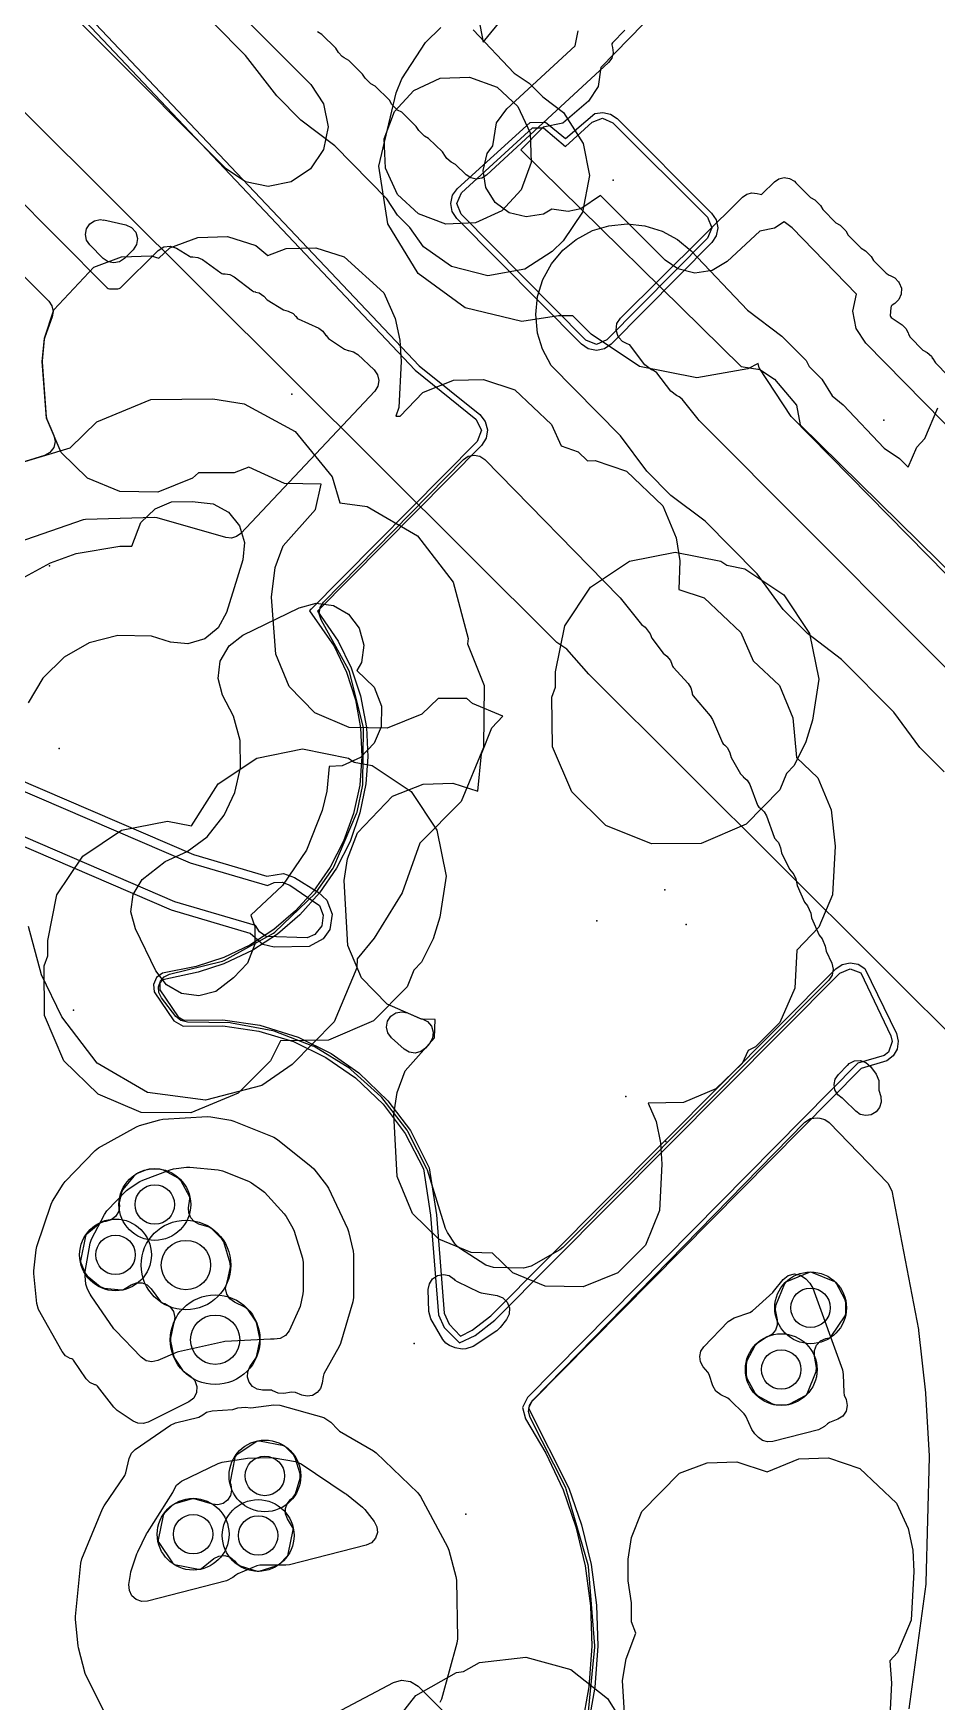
# Model space of a CAD drawing. Header units: metres. Extents: x -2677 to -840, y 169 to 1487.
# Drawn here: x -2168.2 to -2138, y 662.1 to 718 of the extents above; entities that cross this region are included whole.
import ezdxf

# ---------------------------------------------------------------- set-up
doc = ezdxf.new("R2010")
doc.units = ezdxf.units.M
for name, color, linetype in [('AI_GREENING_ALLOWED_ZONE', 4, 'Continuous'), ('AI_GREENING_EXCLUSIONS', 1, 'Continuous'), ('AI_GREENING_LAWN', 82, 'Continuous'), ('AI_GREENING_REJECTED', 6, 'Continuous'), ('AI_GREENING_SHRUBS', 92, 'Continuous')]:
    doc.layers.add(name, color=color, linetype=linetype)

# ---------------------------------------------------------------- blocks, each defined once
blk = doc.blocks.new('AI_SHRUB')
for radius in [1, 0.55]:
    blk.add_circle((0, 0), radius)

msp = doc.modelspace()

# ---------------------------------------------------------------- linework, layer by layer
at = {"layer": 'AI_GREENING_ALLOWED_ZONE'}
msp.add_lwpolyline([(-2168.609, 709.94), (-2167.673, 708.997), (-2167.568, 708.841), (-2167.528, 708.658), (-2167.558, 708.473), (-2167.809, 707.789), (-2167.823, 707.729), (-2167.898, 707.007), (-2167.898, 706.962), (-2167.758, 705.126), (-2167.739, 705.046), (-2167.505, 704.508), (-2167.464, 704.303), (-2167.51, 704.099), (-2167.636, 703.932), (-2167.819, 703.831), (-2168.787, 703.537)], dxfattribs=at)
for points in [[(-2156.206, 684.351), (-2156.325, 684.512), (-2156.37, 684.707), (-2156.337, 684.904), (-2156.228, 685.071), (-2156.063, 685.183), (-2155.867, 685.222), (-2155.672, 685.181), (-2155.243, 684.995), (-2155.186, 684.981), (-2155.002, 684.893), (-2154.868, 684.738), (-2154.808, 684.543), (-2154.83, 684.34), (-2154.932, 684.163), (-2155.073, 684.005), (-2155.229, 683.887), (-2155.419, 683.838), (-2155.613, 683.866), (-2155.782, 683.967), (-2156.206, 684.351)], [(-2166.462, 676.384), (-2166.458, 676.532), (-2166.288, 677.474), (-2166.24, 677.615), (-2165.813, 678.441), (-2165.728, 678.56), (-2165.072, 679.235), (-2164.988, 679.305), (-2164.631, 679.539), (-2164.531, 679.589), (-2163.61, 679.933), (-2163.502, 679.96), (-2163.063, 680.019), (-2162.951, 680.021), (-2162.006, 679.935), (-2161.864, 679.901), (-2160.991, 679.548), (-2160.895, 679.496), (-2160.543, 679.254), (-2160.459, 679.181), (-2159.794, 678.457), (-2159.727, 678.366), (-2159.508, 677.982), (-2159.464, 677.88), (-2159.187, 676.972), (-2159.165, 676.827), (-2159.163, 675.886), (-2159.175, 675.777), (-2159.267, 675.36), (-2159.303, 675.255), (-2159.636, 674.547), (-2159.758, 674.384), (-2159.935, 674.284), (-2160.137, 674.262), (-2160.214, 674.269), (-2160.251, 674.27), (-2161.784, 674.185), (-2161.824, 674.179), (-2163.333, 673.846), (-2163.379, 673.831), (-2164.025, 673.547), (-2164.222, 673.505), (-2164.42, 673.544), (-2164.587, 673.658), (-2165.446, 674.553), (-2165.496, 674.615), (-2166.26, 675.717), (-2166.293, 675.773), (-2166.377, 675.935), (-2166.429, 676.104), (-2166.462, 676.384)], [(-2143.101, 676.261), (-2142.936, 676.394), (-2142.729, 676.447), (-2142.52, 676.409), (-2142.345, 676.287), (-2142.212, 676.143), (-2142.108, 675.973), (-2141.122, 673.235), (-2141.093, 673.079), (-2141.076, 672.478), (-2141.057, 672.389), (-2140.995, 672.241), (-2140.957, 672.048), (-2140.996, 671.854), (-2141.106, 671.691), (-2141.271, 671.583), (-2141.553, 671.471), (-2141.625, 671.427), (-2141.719, 671.344), (-2141.926, 671.235), (-2143.454, 670.845), (-2143.626, 670.831), (-2143.793, 670.878), (-2143.933, 670.978), (-2144.055, 671.101), (-2144.155, 671.246), (-2144.357, 671.69), (-2144.407, 671.763), (-2144.884, 672.24), (-2144.956, 672.29), (-2145.193, 672.399), (-2145.359, 672.522), (-2145.46, 672.703), (-2145.579, 673.079), (-2145.625, 673.164), (-2145.777, 673.344), (-2145.866, 673.503), (-2145.893, 673.683), (-2145.853, 673.861), (-2145.753, 674.013), (-2144.938, 674.856), (-2144.739, 674.982), (-2144.22, 675.159), (-2144.133, 675.21), (-2143.454, 675.828), (-2143.428, 675.856), (-2143.101, 676.261)], [(-2164.371, 665.499), (-2164.565, 665.488), (-2164.748, 665.552), (-2164.893, 665.681), (-2164.978, 665.856), (-2164.99, 666.05), (-2164.945, 666.386), (-2164.925, 666.475), (-2164.725, 667.085), (-2164.697, 667.152), (-2164.4, 667.75), (-2164.374, 667.796), (-2163.525, 669.134), (-2163.479, 669.239), (-2163.474, 669.237), (-2163.401, 669.379), (-2163.232, 669.511), (-2162.003, 670.102), (-2161.868, 670.144), (-2161.094, 670.273), (-2161.027, 670.279), (-2160.237, 670.302), (-2160.138, 670.295), (-2159.424, 670.173), (-2159.231, 670.095), (-2157.753, 669.105), (-2157.715, 669.077), (-2157.177, 668.638), (-2157.102, 668.562), (-2156.786, 668.165), (-2156.696, 667.989), (-2156.681, 667.791), (-2156.744, 667.604), (-2156.875, 667.455), (-2157.053, 667.369), (-2159.62, 666.713), (-2159.744, 666.697), (-2160.618, 666.698), (-2160.714, 666.679), (-2161.353, 666.411), (-2161.421, 666.369), (-2161.516, 666.285), (-2161.723, 666.176), (-2164.371, 665.499)]]:
    msp.add_lwpolyline(points, close=True, dxfattribs=at)
at = {"layer": 'AI_GREENING_EXCLUSIONS'}
for points in [[(-2166.778, 724.139), (-2158.911, 716.251), (-2158.479, 715.601), (-2158.327, 714.836), (-2158.481, 714.07), (-2158.915, 713.422), (-2159.565, 712.989), (-2160.33, 712.838), (-2161.095, 712.991), (-2161.744, 713.426), (-2170.207, 721.911)], [(-2169.749, 721.848), (-2155.416, 706.687), (-2153.382, 705.047), (-2153.198, 704.686), (-2153.342, 704.307), (-2158.955, 698.634), (-2158.123, 697.455), (-2157.709, 696.579), (-2157.415, 695.662), (-2157.243, 694.719), (-2157.195, 693.762), (-2157.272, 692.803), (-2157.477, 691.854), (-2157.809, 690.929), (-2158.261, 690.056), (-2158.817, 689.261), (-2159.42, 688.598), (-2160.149, 687.975), (-2160.952, 687.452), (-2161.819, 687.036), (-2162.741, 686.735), (-2163.866, 686.516), (-2164.069, 686.369), (-2164.174, 686.135), (-2164.151, 685.886), (-2163.493, 684.916), (-2163.182, 684.744), (-2161.851, 684.75), (-2160.641, 684.576), (-2159.486, 684.22), (-2158.405, 683.695), (-2157.416, 683.012), (-2156.488, 682.124), (-2155.751, 681.149), (-2155.142, 679.963), (-2154.903, 678.41), (-2154.637, 675.082), (-2154.449, 674.658), (-2153.932, 674.139), (-2153.405, 674.391), (-2152.749, 674.905), (-2141.204, 686.513), (-2140.858, 686.66), (-2140.507, 686.525), (-2139.496, 684.411), (-2139.451, 684.226), (-2139.574, 683.873), (-2139.725, 683.756), (-2140.602, 683.498), (-2151.662, 672.31), (-2151.828, 671.974), (-2151.723, 671.601), (-2151.038, 670.45), (-2150.466, 669.218), (-2150.04, 667.988), (-2149.727, 666.676), (-2149.549, 665.34), (-2149.507, 663.988), (-2149.605, 662.633), (-2149.836, 661.318)], [(-2169.66, 722.027), (-2155.285, 706.839), (-2153.256, 705.202), (-2153.073, 704.977), (-2152.998, 704.697), (-2153.043, 704.41), (-2153.2, 704.167), (-2158.683, 698.624), (-2157.988, 697.623), (-2157.552, 696.726), (-2157.241, 695.788), (-2157.043, 694.73), (-2156.996, 693.747), (-2157.064, 692.852), (-2157.263, 691.876), (-2157.594, 690.923), (-2158.048, 690.022), (-2158.611, 689.199), (-2159.272, 688.463), (-2160.019, 687.822), (-2160.843, 687.284), (-2161.819, 686.821), (-2162.68, 686.545), (-2163.858, 686.293), (-2163.953, 686.176), (-2163.962, 685.955), (-2163.342, 685.049), (-2163.154, 684.943), (-2161.853, 684.95), (-2160.612, 684.774), (-2159.327, 684.371), (-2158.225, 683.821), (-2157.302, 683.176), (-2156.329, 682.245), (-2155.575, 681.244), (-2154.945, 679.993), (-2154.704, 678.429), (-2154.443, 675.138), (-2154.277, 674.764), (-2153.903, 674.364), (-2153.509, 674.563), (-2152.886, 675.05), (-2141.346, 686.654), (-2141.124, 686.804), (-2140.861, 686.86), (-2140.597, 686.813), (-2140.37, 686.67), (-2139.314, 684.495), (-2139.251, 684.235), (-2139.289, 683.971), (-2139.424, 683.741), (-2139.635, 683.577), (-2140.491, 683.326), (-2151.508, 672.181), (-2151.626, 671.955), (-2150.277, 669.283), (-2149.851, 668.054), (-2149.532, 666.723), (-2149.35, 665.366), (-2149.307, 663.994), (-2149.405, 662.618), (-2149.637, 661.296)], [(-2136.63, 661.832), (-2127.304, 672.981), (-2127.269, 673.579), (-2127.042, 674.034), (-2149.609, 696.518), (-2150.336, 697.354), (-2150.671, 697.577), (-2174.427, 721.246)], [(-2153.57, 719.94), (-2153.143, 717.662), (-2152.473, 718.476)], [(-2153.472, 718.079), (-2152.108, 716.623), (-2151.598, 716.289), (-2151.148, 715.839), (-2150.449, 715.309), (-2149.797, 714.278), (-2149.577, 713.207), (-2149.812, 711.982), (-2150.469, 711.013), (-2150.831, 710.658), (-2151.751, 710.069), (-2152.98, 709.85), (-2154.201, 710.153), (-2155.131, 710.811), (-2155.592, 711.459), (-2156.01, 711.877), (-2156.36, 712.426), (-2158.103, 714.191), (-2159.238, 715.053), (-2160.049, 715.864), (-2161.088, 717.217), (-2163.236, 719.393)], [(-2147.311, 718.755), (-2149.198, 716.814), (-2149.293, 716.186), (-2149.611, 715.694), (-2150.471, 714.95), (-2151.132, 714.825), (-2151.875, 714.06), (-2144.507, 706.807), (-2143.88, 706.709), (-2143.391, 706.387), (-2142.652, 705.523), (-2142.531, 704.862), (-2135.245, 697.69)], [(-2137.638, 699.849), (-2142.839, 705.141), (-2143.908, 706.772), (-2143.934, 706.91), (-2144.288, 706.733), (-2145.992, 706.433), (-2147.906, 706.814), (-2149.527, 707.898), (-2150.141, 708.512), (-2150.624, 708.509), (-2151.844, 708.318), (-2153.74, 708.777), (-2155.317, 709.926), (-2156.333, 711.591), (-2156.635, 713.518), (-2156.053, 715.974), (-2155.866, 716.437), (-2155.067, 717.657), (-2154.556, 718.161)], [(-2135.165, 702.327), (-2140.342, 707.594), (-2140.663, 708.084), (-2140.772, 708.659), (-2140.653, 709.231), (-2142.8, 711.453), (-2143.074, 711.658), (-2143.397, 711.442), (-2143.878, 711.346), (-2144.979, 710.326), (-2145.48, 710.023), (-2146.059, 709.935), (-2146.627, 710.075), (-2147.052, 710.373), (-2149.214, 712.535), (-2149.867, 712.088), (-2150.296, 711.999), (-2150.845, 712.075), (-2151.123, 711.906), (-2151.701, 711.815), (-2152.27, 711.953), (-2152.743, 712.297), (-2153.048, 712.797), (-2153.138, 713.375), (-2153.001, 713.944), (-2152.814, 714.2), (-2152.69, 714.966), (-2152.345, 715.439), (-2150.065, 717.545), (-2149.967, 718.044)], [(-2137.719, 693.252), (-2138.529, 694.062), (-2139.405, 695.25), (-2141.148, 697.012), (-2142.288, 697.876), (-2143.098, 698.686), (-2143.974, 699.874), (-2145.717, 701.635), (-2146.856, 702.499), (-2147.667, 703.309), (-2148.543, 704.497), (-2150.865, 706.849), (-2151.156, 707.396), (-2151.319, 707.933), (-2151.381, 708.556), (-2151.319, 709.151), (-2151.143, 709.721), (-2150.857, 710.248), (-2150.479, 710.704), (-2150.034, 711.066), (-2150.034, 711.066), (-2149.484, 711.359), (-2148.935, 711.523), (-2148.322, 711.582), (-2147.732, 711.52), (-2147.155, 711.341), (-2146.636, 711.058), (-2146.186, 710.685), (-2144.295, 708.698), (-2143.149, 707.828), (-2142.338, 707.017), (-2142.231, 706.81), (-2141.805, 706.384), (-2141.462, 705.829), (-2141.09, 705.527), (-2139.726, 704.074), (-2139.213, 703.738), (-2138.916, 703.441), (-2138.634, 704.115), (-2138.362, 704.406), (-2137.933, 705.431)], [(-2168.809, 703.53), (-2166.954, 704.093), (-2166.066, 704.956), (-2164.26, 705.711), (-2162.184, 705.731), (-2161.141, 705.561), (-2159.425, 704.633), (-2158.194, 703.119), (-2157.935, 702.25), (-2157.021, 702.128), (-2155.333, 701.151), (-2154.147, 699.601), (-2153.645, 697.716), (-2153.669, 697.535), (-2153.106, 696.138), (-2153.126, 694.062), (-2153.881, 692.256), (-2155.254, 690.857), (-2155.853, 689.204), (-2156.789, 687.684), (-2157.352, 686.993), (-2157.372, 686.694), (-2158.127, 684.888), (-2159.531, 683.458), (-2160.547, 682.758), (-2162.433, 682.26), (-2164.367, 682.522), (-2166.053, 683.504), (-2167.235, 685.056), (-2167.921, 686.461), (-2168.348, 688.079)], [(-2168.593, 699.704), (-2167.617, 700.24), (-2166.755, 700.552), (-2166.755, 700.552), (-2165.297, 700.799), (-2164.893, 700.799), (-2164.594, 701.595), (-2164.109, 702.054), (-2163.567, 702.281), (-2162.876, 702.3), (-2162.173, 702.216), (-2161.658, 701.938), (-2161.289, 701.484), (-2161.122, 700.923), (-2161.182, 700.341), (-2161.372, 699.724), (-2161.724, 698.583), (-2162.003, 698.068), (-2162.457, 697.699), (-2163.018, 697.532), (-2163.6, 697.592), (-2164.233, 697.791), (-2165.359, 697.811), (-2166.321, 697.562), (-2167.159, 697.083), (-2167.877, 696.385), (-2168.36, 695.558)], [(-2148.344, 660.668), (-2148.476, 662.839), (-2148.36, 663.566), (-2148.029, 664.424), (-2148.173, 664.809), (-2148.173, 664.809), (-2148.173, 665.437), (-2148.289, 666.181), (-2148.288, 666.899), (-2148.172, 667.625), (-2147.832, 668.501), (-2146.573, 669.78), (-2145.642, 670.13), (-2144.648, 670.156), (-2143.638, 669.825), (-2142.579, 670.264), (-2141.584, 670.291), (-2140.534, 669.939), (-2139.31, 668.78), (-2138.925, 667.924), (-2138.77, 667.205), (-2138.731, 666.488), (-2138.825, 664.862), (-2139.278, 663.778), (-2139.529, 663.505), (-2139.483, 662.751), (-2139.56, 661.206)], [(-2156.355, 661.117), (-2155.392, 662.344), (-2154.032, 663.11), (-2154.032, 663.11), (-2153.794, 663.139), (-2153.258, 663.44), (-2151.709, 663.627), (-2150.206, 663.206), (-2148.978, 662.243), (-2148.243, 661.067)], [(-2161.891, 659.727), (-2156.137, 662.776), (-2155.875, 662.855), (-2155.573, 662.811), (-2155.313, 662.652), (-2152.236, 659.567)]]:
    msp.add_lwpolyline(points, dxfattribs=at)
for points in [[(-2151.53, 713.641), (-2151.871, 712.724), (-2152.518, 712.025), (-2153.4, 711.616), (-2154.386, 711.577), (-2155.303, 711.918), (-2156.002, 712.565), (-2156.411, 713.447), (-2156.45, 714.433), (-2156.109, 715.35), (-2155.462, 716.049), (-2154.58, 716.458), (-2153.594, 716.497), (-2152.677, 716.156), (-2151.978, 715.509), (-2151.569, 714.627), (-2151.53, 713.641)], [(-2145.345, 711.188), (-2145.495, 710.961), (-2148.855, 707.558), (-2149.083, 707.405), (-2149.353, 707.35), (-2149.622, 707.404), (-2149.851, 707.557), (-2154.023, 711.764), (-2154.175, 711.996), (-2154.226, 712.27), (-2154.165, 712.541), (-2154.003, 712.768), (-2151.563, 714.982), (-2151.054, 714.985), (-2150.386, 714.443), (-2149.403, 715.273), (-2149.141, 715.317), (-2148.882, 715.261), (-2148.662, 715.112), (-2145.498, 711.948), (-2145.347, 711.722), (-2145.293, 711.455), (-2145.345, 711.188)], [(-2153.881, 711.904), (-2154.026, 712.266), (-2153.867, 712.622), (-2151.489, 714.796), (-2151.125, 714.798), (-2150.386, 714.172), (-2149.494, 714.986), (-2149.146, 715.117), (-2148.804, 714.971), (-2145.639, 711.807), (-2145.493, 711.455), (-2145.637, 711.102), (-2148.998, 707.699), (-2149.353, 707.55), (-2149.709, 707.698), (-2153.881, 711.904)], [(-2162.688, 711.132), (-2161.694, 711.159), (-2160.745, 710.859), (-2160.347, 710.525), (-2159.733, 710.756), (-2158.739, 710.783), (-2157.79, 710.483), (-2156.465, 709.272), (-2156.079, 708.416), (-2155.924, 707.697), (-2155.885, 706.98), (-2155.962, 705.435), (-2156.066, 705.146), (-2155.914, 705.15), (-2155.157, 705.947), (-2154.128, 706.355), (-2153.133, 706.381), (-2152.083, 706.029), (-2150.859, 704.871), (-2150.536, 704.161), (-2149.96, 703.959), (-2149.644, 703.659), (-2149.398, 703.666), (-2148.348, 703.314), (-2147.124, 702.155), (-2146.678, 701.08), (-2146.556, 700.31), (-2146.589, 699.354), (-2145.741, 699.066), (-2144.517, 697.908), (-2144.109, 696.967), (-2143.227, 696.133), (-2142.781, 695.058), (-2142.653, 693.727), (-2141.938, 693.05), (-2141.492, 691.974), (-2141.358, 690.757), (-2141.452, 689.131), (-2141.905, 688.048), (-2142.645, 687.286), (-2142.715, 686.012), (-2143.214, 684.862), (-2144.024, 684.052), (-2144.276, 683.929), (-2144.477, 683.491), (-2145.354, 682.636), (-2146.437, 682.183), (-2147.616, 682.166), (-2147.357, 681.554), (-2147.202, 680.835), (-2147.163, 680.118), (-2147.24, 678.573), (-2147.71, 677.408), (-2148.632, 676.486), (-2149.797, 676.016), (-2151.066, 676.033), (-2152.15, 676.486), (-2152.831, 677.146), (-2153.539, 677.162), (-2154.622, 677.615), (-2155.499, 678.471), (-2156.014, 679.703), (-2156.129, 681.792), (-2156.013, 682.519), (-2155.751, 683.243), (-2154.766, 684.35), (-2154.745, 684.962), (-2155.205, 684.978), (-2156.355, 685.477), (-2157.21, 686.354), (-2157.663, 687.437), (-2157.795, 689.609), (-2157.679, 690.335), (-2157.34, 691.211), (-2156.179, 692.432), (-2155.149, 692.84), (-2154.155, 692.866), (-2153.314, 692.6), (-2153.191, 693.849), (-2152.851, 694.725), (-2152.485, 695.11), (-2153.493, 695.532), (-2153.69, 695.708), (-2154.642, 695.708), (-2155.189, 695.183), (-2156.354, 694.713), (-2157.623, 694.73), (-2158.773, 695.228), (-2159.628, 696.105), (-2160.082, 697.188), (-2160.226, 699.089), (-2160.097, 700.086), (-2159.835, 700.811), (-2158.747, 702.025), (-2158.56, 702.878), (-2159.788, 702.895), (-2160.986, 703.441), (-2161.474, 703.254), (-2162.665, 703.255), (-2162.862, 703.079), (-2164.027, 702.609), (-2165.296, 702.626), (-2166.38, 703.079), (-2167.257, 703.934), (-2167.755, 705.085), (-2167.9, 706.985), (-2167.82, 707.76), (-2167.509, 708.707), (-2166.172, 710.137), (-2165.241, 710.487), (-2164.247, 710.514), (-2163.994, 710.434), (-2163.619, 710.782), (-2162.688, 711.132)], [(-2145.185, 700.294), (-2144.986, 700.161), (-2144.383, 700.041), (-2143.085, 699.174), (-2142.218, 697.876), (-2141.913, 696.345), (-2142.121, 694.975), (-2142.347, 694.25), (-2142.739, 693.46), (-2142.988, 693.192), (-2143.218, 692.643), (-2144.341, 691.499), (-2145.849, 690.852), (-2147.51, 690.837), (-2149.032, 691.457), (-2150.176, 692.58), (-2150.824, 694.088), (-2150.839, 695.749), (-2150.715, 696.085), (-2150.715, 696.598), (-2150.411, 698.129), (-2149.544, 699.427), (-2148.246, 700.294), (-2146.715, 700.598), (-2145.185, 700.294)], [(-2161.862, 695.81), (-2162.012, 696.376), (-2161.935, 696.956), (-2161.642, 697.463), (-2161.177, 697.818), (-2159.296, 698.742), (-2158.731, 698.893), (-2158.151, 698.816), (-2157.644, 698.522), (-2157.289, 698.058), (-2157.138, 697.492), (-2157.215, 696.912), (-2157.371, 696.643), (-2156.783, 696.085), (-2156.537, 695.446), (-2156.556, 694.755), (-2156.783, 694.213), (-2157.242, 693.728), (-2157.863, 693.448), (-2158.29, 693.428), (-2158.371, 692.597), (-2158.529, 691.96), (-2159.049, 690.63), (-2159.853, 689.442), (-2160.917, 688.449), (-2160.783, 688.077), (-2160.783, 687.484), (-2161.029, 686.845), (-2161.488, 686.36), (-2162.084, 685.903), (-2162.649, 685.753), (-2163.229, 685.832), (-2163.735, 686.126), (-2164.09, 686.592), (-2164.776, 687.997), (-2164.926, 688.563), (-2164.847, 689.143), (-2164.553, 689.649), (-2163.779, 690.251), (-2163.047, 690.58), (-2162.378, 691.077), (-2161.802, 691.795), (-2161.446, 692.562), (-2161.254, 693.38), (-2161.27, 694.301), (-2161.491, 695.109), (-2161.862, 695.81)], [(-2162.011, 692.842), (-2160.713, 693.709), (-2159.182, 694.014), (-2157.651, 693.709), (-2157.452, 693.576), (-2156.849, 693.456), (-2155.552, 692.589), (-2154.685, 691.292), (-2154.38, 689.761), (-2154.587, 688.39), (-2154.814, 687.665), (-2155.206, 686.875), (-2155.455, 686.608), (-2155.684, 686.059), (-2156.808, 684.915), (-2158.316, 684.268), (-2159.921, 684.252), (-2160.251, 683.583), (-2161.332, 682.502), (-2162.917, 681.839), (-2164.578, 681.855), (-2166.023, 682.459), (-2167.167, 683.583), (-2167.814, 685.091), (-2167.83, 686.752), (-2167.706, 687.088), (-2167.706, 687.601), (-2167.402, 689.132), (-2166.534, 690.429), (-2165.237, 691.297), (-2163.706, 691.601), (-2162.898, 691.44), (-2162.011, 692.842)], [(-2158.373, 688.956), (-2158.191, 688.481), (-2158.267, 687.977), (-2158.488, 687.656), (-2158.958, 687.399), (-2160.133, 687.386), (-2160.515, 687.467), (-2160.937, 687.844), (-2163.571, 688.623), (-2169.553, 691.196), (-2169.875, 691.417), (-2170.087, 691.745), (-2170.158, 692.128), (-2170.077, 692.51), (-2169.855, 692.832), (-2169.528, 693.044), (-2169.144, 693.115), (-2168.763, 693.034), (-2162.837, 690.484), (-2160.374, 689.763), (-2159.816, 689.852), (-2159.451, 689.715), (-2158.657, 689.222), (-2158.373, 688.956)], [(-2158.489, 688.448), (-2158.542, 688.096), (-2158.777, 687.804), (-2159.026, 687.691), (-2160.396, 687.743), (-2160.621, 687.898), (-2160.754, 688.103), (-2163.453, 688.899), (-2169.435, 691.472), (-2169.66, 691.627), (-2169.808, 691.856), (-2169.858, 692.124), (-2169.801, 692.392), (-2169.646, 692.617), (-2169.417, 692.765), (-2169.148, 692.815), (-2168.881, 692.758), (-2162.939, 690.202), (-2160.36, 689.446), (-2160.138, 689.547), (-2159.865, 689.556), (-2159.609, 689.46), (-2158.616, 688.781), (-2158.489, 688.448)]]:
    msp.add_lwpolyline(points, close=True, dxfattribs=at)
at = {"layer": 'AI_GREENING_LAWN'}
for points in [[(-2148.405, 718.065), (-2148.814, 717.644), (-2148.837, 717.611), (-2148.833, 717.571), (-2148.808, 717.486), (-2148.79, 717.304), (-2148.84, 717.127), (-2148.949, 716.98), (-2153.025, 713.218), (-2153.185, 713.118), (-2153.371, 713.085), (-2153.555, 713.123), (-2153.713, 713.226), (-2154.069, 713.572), (-2154.214, 713.651), (-2154.361, 713.772), (-2154.397, 713.84), (-2154.403, 713.837), (-2154.499, 713.992), (-2154.966, 714.445), (-2155.106, 714.522), (-2155.298, 714.709), (-2155.379, 714.848), (-2155.862, 715.318), (-2156.003, 715.395), (-2156.195, 715.582), (-2156.276, 715.721), (-2156.758, 716.191), (-2156.899, 716.268), (-2157.091, 716.455), (-2157.172, 716.594), (-2157.637, 717.049), (-2157.795, 717.14), (-2157.792, 717.146), (-2157.86, 717.181), (-2157.985, 717.324), (-2158.068, 717.467), (-2158.535, 717.924), (-2158.685, 718.013)], [(-2135.125, 694.191), (-2145.911, 705.006), (-2145.949, 705.049), (-2146.484, 705.724), (-2146.578, 705.796), (-2146.67, 705.837), (-2146.865, 705.99), (-2147.333, 706.598), (-2147.442, 706.679), (-2147.505, 706.702), (-2147.733, 706.872), (-2148.207, 707.506), (-2148.234, 707.532), (-2148.267, 707.549), (-2148.324, 707.567), (-2148.48, 707.649), (-2148.598, 707.781), (-2148.619, 707.816), (-2148.691, 708.026), (-2148.664, 708.246), (-2148.545, 708.433), (-2144.46, 712.477), (-2144.316, 712.576), (-2144.146, 712.62), (-2143.972, 712.603), (-2143.873, 712.575), (-2143.833, 712.57), (-2143.8, 712.593), (-2143.395, 712.99), (-2143.244, 713.091), (-2143.066, 713.132), (-2142.886, 713.106), (-2142.726, 713.018), (-2142.679, 712.961), (-2142.678, 712.962), (-2142.188, 712.471), (-2142.048, 712.392), (-2142.048, 712.392), (-2141.859, 712.202), (-2141.78, 712.062), (-2141.338, 711.619), (-2141.199, 711.54), (-2141.01, 711.35), (-2140.931, 711.21), (-2140.489, 710.767), (-2140.349, 710.688), (-2140.16, 710.498), (-2140.081, 710.359), (-2139.657, 709.931), (-2139.554, 709.869), (-2139.52, 709.859), (-2139.362, 709.778), (-2139.242, 709.647), (-2139.218, 709.61), (-2139.149, 709.429), (-2139.153, 709.235), (-2139.231, 709.057), (-2139.371, 708.923), (-2139.453, 708.87), (-2139.491, 708.831), (-2139.506, 708.779), (-2139.521, 708.524), (-2139.516, 708.485), (-2139.488, 708.457), (-2139.122, 708.207), (-2139, 708.088), (-2138.924, 707.934), (-2138.912, 707.893), (-2138.851, 707.789), (-2138.428, 707.36), (-2138.285, 707.278), (-2138.141, 707.154), (-2138.106, 707.085), (-2138.101, 707.089), (-2138.008, 706.931), (-2137.585, 706.502)], [(-2168.997, 712.744), (-2165.725, 709.45), (-2165.687, 709.425), (-2165.642, 709.415), (-2165.359, 709.414), (-2165.314, 709.423), (-2165.275, 709.449), (-2164.016, 710.698), (-2163.83, 710.814), (-2163.611, 710.84), (-2163.403, 710.769), (-2162.961, 710.5), (-2162.927, 710.486), (-2162.891, 710.483), (-2162.853, 710.485), (-2162.682, 710.465), (-2162.528, 710.389), (-2161.915, 709.941), (-2161.882, 709.924), (-2161.845, 709.918), (-2161.769, 709.917), (-2161.611, 709.889), (-2161.47, 709.813), (-2160.858, 709.341), (-2160.825, 709.323), (-2160.75, 709.309), (-2160.752, 709.301), (-2160.633, 709.273), (-2160.476, 709.162), (-2160.367, 709.047), (-2159.817, 708.713), (-2159.664, 708.668), (-2159.493, 708.581), (-2159.413, 708.488), (-2159.407, 708.493), (-2159.36, 708.433), (-2159.329, 708.412), (-2158.641, 708.092), (-2158.5, 707.994), (-2158.401, 707.853), (-2158.397, 707.845), (-2158.313, 707.747), (-2157.78, 707.387), (-2157.658, 707.345), (-2157.648, 707.344), (-2157.481, 707.304), (-2157.338, 707.21), (-2156.791, 706.696), (-2156.678, 706.537), (-2156.634, 706.347), (-2156.666, 706.155), (-2156.769, 705.989), (-2161.244, 701.229), (-2161.39, 701.121), (-2161.565, 701.073), (-2161.746, 701.091), (-2164.048, 701.75), (-2164.123, 701.76), (-2166.444, 701.694), (-2166.518, 701.68), (-2168.712, 700.922)], [(-2149.675, 661.243), (-2149.401, 663.955), (-2149.4, 664), (-2149.613, 666.661), (-2149.622, 666.711), (-2150.362, 669.244), (-2150.378, 669.287), (-2151.57, 671.644), (-2151.57, 671.644), (-2151.623, 671.843), (-2151.592, 672.046), (-2151.481, 672.22), (-2142.381, 681.527), (-2142.191, 681.648), (-2141.967, 681.674), (-2141.871, 681.663), (-2141.707, 681.615), (-2141.569, 681.514), (-2139.602, 679.485), (-2139.47, 679.232), (-2138.579, 674.592), (-2138.573, 674.553), (-2138.339, 672.471), (-2138.337, 672.444), (-2138.218, 670.356), (-2138.217, 670.315), (-2138.326, 666.118), (-2138.33, 666.063), (-2138.9, 661.898)], [(-2165.552, 661.267), (-2166.413, 662.979), (-2166.451, 663.077), (-2166.674, 663.937), (-2166.687, 664.008), (-2166.784, 664.881), (-2166.785, 664.987), (-2166.599, 666.774), (-2166.565, 666.913), (-2165.876, 668.593), (-2165.826, 668.684), (-2165.133, 669.703), (-2165.096, 669.787), (-2164.983, 670.277), (-2164.91, 670.446), (-2164.78, 670.576), (-2163.605, 671.39), (-2163.437, 671.465), (-2162.656, 671.652), (-2162.518, 671.731), (-2162.392, 671.821), (-2162.212, 671.866), (-2161.521, 671.907), (-2161.344, 671.969), (-2161.105, 671.992), (-2160.919, 671.965), (-2160.143, 672.068), (-2159.94, 672.054), (-2158.47, 671.639), (-2158.47, 671.639), (-2158.234, 671.492), (-2158.006, 671.238), (-2157.947, 671.19), (-2156.815, 670.525), (-2156.723, 670.456), (-2155.327, 669.12), (-2155.232, 668.996), (-2154.328, 667.315), (-2154.285, 667.206), (-2154.052, 666.324), (-2154.035, 666.205), (-2153.998, 664.233), (-2154.016, 664.089), (-2154.539, 662.22), (-2154.586, 662.108)]]:
    msp.add_lwpolyline(points, dxfattribs=at)
for points in [[(-2165.097, 711.554), (-2164.904, 711.464), (-2164.766, 711.303), (-2164.707, 711.099), (-2164.738, 710.889), (-2164.854, 710.711), (-2165.143, 710.423), (-2165.306, 710.315), (-2165.497, 710.278), (-2165.688, 710.317), (-2165.85, 710.426), (-2166.3, 710.879), (-2166.408, 711.041), (-2166.446, 711.23), (-2166.409, 711.42), (-2166.302, 711.582), (-2166.142, 711.691), (-2165.953, 711.732), (-2165.833, 711.71), (-2165.832, 711.718), (-2165.097, 711.554)], [(-2158.748, 689.192), (-2158.716, 689.23), (-2158.162, 690.029), (-2158.137, 690.073), (-2157.375, 691.855), (-2157.36, 691.902), (-2157.17, 692.817), (-2157.165, 692.865), (-2157.145, 694.712), (-2157.153, 694.776), (-2157.612, 696.597), (-2157.636, 696.656), (-2158.565, 698.333), (-2158.626, 698.536), (-2158.597, 698.746), (-2158.484, 698.925), (-2153.802, 703.697), (-2153.638, 703.808), (-2153.445, 703.847), (-2153.251, 703.808), (-2153.088, 703.697), (-2148.587, 699.104), (-2148.554, 699.067), (-2147.84, 698.177), (-2147.719, 698.087), (-2147.552, 697.867), (-2147.494, 697.72), (-2147.12, 697.218), (-2146.996, 697.12), (-2146.871, 696.974), (-2146.832, 696.855), (-2146.825, 696.857), (-2146.804, 696.784), (-2146.783, 696.753), (-2146.281, 696.209), (-2146.187, 696.063), (-2146.149, 695.894), (-2146.147, 695.859), (-2146.139, 695.821), (-2146.118, 695.787), (-2145.55, 695.124), (-2145.471, 694.998), (-2145.132, 694.222), (-2145.112, 694.191), (-2145.054, 694.142), (-2145.059, 694.136), (-2144.966, 694.053), (-2144.883, 693.88), (-2144.843, 693.726), (-2144.534, 693.181), (-2144.443, 693.089), (-2144.436, 693.086), (-2144.302, 692.974), (-2144.215, 692.824), (-2143.96, 692.129), (-2143.942, 692.096), (-2143.914, 692.07), (-2143.849, 692.026), (-2143.733, 691.916), (-2143.657, 691.776), (-2143.408, 691.063), (-2143.391, 691.031), (-2143.338, 690.978), (-2143.343, 690.973), (-2143.258, 690.883), (-2143.189, 690.706), (-2143.159, 690.544), (-2142.895, 689.996), (-2142.78, 689.857), (-2142.783, 689.854), (-2142.748, 689.818), (-2142.678, 689.667), (-2142.672, 689.617), (-2142.668, 689.618), (-2142.636, 689.44), (-2142.386, 688.886), (-2142.284, 688.763), (-2142.175, 688.516), (-2142.152, 688.36), (-2141.9, 687.784), (-2141.799, 687.659), (-2141.694, 687.421), (-2141.667, 687.251), (-2141.473, 686.843), (-2141.425, 686.645), (-2141.459, 686.445), (-2141.57, 686.275), (-2150.473, 677.333), (-2150.579, 677.251), (-2151.533, 676.707), (-2151.793, 676.641), (-2152.799, 676.668), (-2153.055, 676.746), (-2153.934, 677.307), (-2154.078, 677.448), (-2154.339, 677.831), (-2154.403, 677.966), (-2155.004, 679.924), (-2155.02, 679.965), (-2155.661, 681.219), (-2155.686, 681.258), (-2156.532, 682.355), (-2156.563, 682.388), (-2157.566, 683.29), (-2157.602, 683.317), (-2158.796, 684.053), (-2158.837, 684.074), (-2160.129, 684.572), (-2160.174, 684.585), (-2161.56, 684.842), (-2161.601, 684.846), (-2163.038, 684.87), (-2163.253, 684.923), (-2163.425, 685.064), (-2163.904, 685.684), (-2163.992, 685.86), (-2164.004, 686.057), (-2163.94, 686.244), (-2163.808, 686.39), (-2163.63, 686.475), (-2161.863, 686.915), (-2161.803, 686.939), (-2160.159, 687.847), (-2160.107, 687.886), (-2158.748, 689.192)], [(-2140.714, 683.579), (-2140.517, 683.591), (-2140.332, 683.526), (-2140.186, 683.394), (-2139.987, 683.128), (-2139.897, 682.921), (-2139.902, 682.792), (-2139.899, 682.792), (-2139.899, 682.593), (-2139.84, 682.38), (-2139.825, 682.193), (-2139.879, 682.015), (-2139.995, 681.868), (-2140.156, 681.775), (-2140.341, 681.747), (-2140.522, 681.788), (-2140.676, 681.894), (-2141.059, 682.279), (-2141.122, 682.325), (-2141.129, 682.329), (-2141.276, 682.443), (-2141.372, 682.604), (-2141.401, 682.788), (-2141.361, 682.97), (-2141.257, 683.125), (-2140.947, 683.439), (-2140.942, 683.434), (-2140.891, 683.492), (-2140.714, 683.579)], [(-2167.546, 678.879), (-2167.191, 679.456), (-2167.124, 679.543), (-2166.123, 680.574), (-2166.006, 680.663), (-2164.737, 681.367), (-2164.634, 681.41), (-2163.963, 681.605), (-2163.853, 681.624), (-2162.365, 681.711), (-2162.253, 681.705), (-2161.585, 681.594), (-2161.479, 681.565), (-2160.147, 681.026), (-2160.02, 680.951), (-2158.89, 680.041), (-2158.811, 679.962), (-2158.378, 679.414), (-2158.319, 679.319), (-2157.677, 677.973), (-2157.641, 677.868), (-2157.492, 677.207), (-2157.479, 677.098), (-2157.477, 675.66), (-2157.498, 675.515), (-2157.916, 674.122), (-2157.957, 674.025), (-2158.467, 673.101), (-2158.496, 673.013), (-2158.523, 672.791), (-2158.579, 672.618), (-2158.693, 672.476), (-2158.85, 672.384), (-2159.03, 672.354), (-2159.208, 672.391), (-2159.419, 672.477), (-2159.553, 672.492), (-2159.806, 672.448), (-2160.003, 672.454), (-2160.183, 672.535), (-2160.19, 672.54), (-2160.224, 672.557), (-2160.262, 672.563), (-2160.524, 672.56), (-2160.702, 672.59), (-2160.857, 672.682), (-2160.969, 672.822), (-2161.025, 672.993), (-2161.017, 673.172), (-2160.945, 673.338), (-2160.749, 673.632), (-2160.712, 673.721), (-2160.617, 674.199), (-2160.617, 674.295), (-2160.712, 674.773), (-2160.749, 674.862), (-2161.008, 675.25), (-2161.11, 675.336), (-2161.465, 675.498), (-2161.62, 675.609), (-2161.722, 675.769), (-2161.757, 675.955), (-2161.72, 676.142), (-2161.689, 676.218), (-2161.596, 676.685), (-2161.602, 676.805), (-2161.819, 677.52), (-2161.881, 677.623), (-2162.208, 677.95), (-2162.309, 678.011), (-2162.649, 678.117), (-2162.805, 678.197), (-2162.923, 678.326), (-2162.989, 678.488), (-2162.996, 678.663), (-2162.954, 678.966), (-2162.955, 679.004), (-2162.967, 679.04), (-2163.242, 679.554), (-2163.343, 679.655), (-2163.837, 679.919), (-2163.953, 679.948), (-2164.31, 679.948), (-2164.405, 679.929), (-2164.735, 679.793), (-2164.831, 679.721), (-2165.195, 679.278), (-2165.246, 679.17), (-2165.315, 678.823), (-2165.313, 678.712), (-2165.345, 678.53), (-2165.44, 678.371), (-2165.587, 678.259), (-2165.764, 678.207), (-2165.826, 678.201), (-2165.957, 678.146), (-2166.405, 677.779), (-2166.432, 677.747), (-2166.447, 677.709), (-2166.61, 676.887), (-2166.612, 676.851), (-2166.604, 676.816), (-2166.462, 676.475), (-2166.391, 676.379), (-2165.957, 676.023), (-2165.826, 675.969), (-2165.247, 675.912), (-2165.208, 675.914), (-2165.172, 675.929), (-2164.912, 676.087), (-2164.738, 676.152), (-2164.553, 676.15), (-2164.381, 676.081), (-2164.247, 675.953), (-2163.94, 675.53), (-2163.914, 675.503), (-2163.881, 675.486), (-2163.796, 675.457), (-2163.622, 675.355), (-2163.502, 675.191), (-2163.457, 674.994), (-2163.494, 674.795), (-2163.502, 674.774), (-2163.597, 674.295), (-2163.597, 674.199), (-2163.502, 673.721), (-2163.465, 673.632), (-2163.195, 673.227), (-2163.127, 673.159), (-2162.933, 673.03), (-2162.788, 672.881), (-2162.716, 672.686), (-2162.73, 672.479), (-2162.826, 672.295), (-2162.988, 672.166), (-2164.347, 671.49), (-2164.515, 671.441), (-2164.689, 671.452), (-2164.849, 671.523), (-2165.383, 671.881), (-2165.499, 671.99), (-2166.042, 672.69), (-2166.071, 672.717), (-2166.107, 672.733), (-2166.132, 672.739), (-2166.295, 672.814), (-2166.421, 672.941), (-2166.844, 673.557), (-2166.869, 673.585), (-2166.902, 673.603), (-2166.958, 673.623), (-2167.111, 673.712), (-2167.223, 673.848), (-2168.016, 675.262), (-2168.078, 675.46), (-2168.171, 676.458), (-2168.17, 676.555), (-2168.098, 677.257), (-2168.074, 677.367), (-2167.594, 678.778), (-2167.546, 678.879)], [(-2154.963, 675.189), (-2154.977, 675.923), (-2154.941, 676.118), (-2154.832, 676.285), (-2154.667, 676.395), (-2154.472, 676.433), (-2154.277, 676.391), (-2154.115, 676.277), (-2154.083, 676.244), (-2154.01, 676.191), (-2153.271, 675.837), (-2153.206, 675.817), (-2152.667, 675.724), (-2152.477, 675.648), (-2152.332, 675.502), (-2152.259, 675.311), (-2152.268, 675.106), (-2152.359, 674.923), (-2152.57, 674.653), (-2152.688, 674.544), (-2153.479, 674.021), (-2153.716, 673.939), (-2153.839, 673.929), (-2154.081, 673.971), (-2154.263, 674.052), (-2154.393, 674.136), (-2154.49, 674.256), (-2154.894, 674.946), (-2154.963, 675.189)], [(-2142.303, 672.438), (-2141.997, 673.178), (-2141.983, 673.32), (-2142.058, 673.697), (-2142.058, 673.889), (-2141.986, 674.068), (-2141.851, 674.206), (-2141.674, 674.283), (-2141.566, 674.306), (-2141.524, 674.324), (-2141.492, 674.357), (-2141.029, 675.05), (-2141.014, 675.082), (-2141.009, 675.117), (-2141.009, 675.487), (-2141.038, 675.603), (-2141.317, 676.125), (-2141.342, 676.157), (-2141.377, 676.179), (-2142.14, 676.495), (-2142.185, 676.505), (-2142.231, 676.495), (-2142.989, 676.182), (-2143.027, 676.156), (-2143.053, 676.117), (-2143.357, 675.383), (-2143.371, 675.242), (-2143.305, 674.909), (-2143.302, 674.733), (-2143.359, 674.567), (-2143.471, 674.431), (-2143.623, 674.343), (-2143.677, 674.323), (-2143.966, 674.13), (-2144.046, 674.041), (-2144.316, 673.535), (-2144.345, 673.419), (-2144.345, 673.075), (-2144.316, 672.958), (-2144.052, 672.464), (-2143.952, 672.364), (-2143.457, 672.099), (-2143.341, 672.07), (-2142.996, 672.07), (-2142.88, 672.099), (-2142.358, 672.378), (-2142.325, 672.403), (-2142.303, 672.438)], [(-2161.265, 666.676), (-2160.704, 666.506), (-2160.669, 666.501), (-2160.633, 666.506), (-2160.061, 666.68), (-2159.958, 666.741), (-2159.697, 667.003), (-2159.676, 667.031), (-2159.664, 667.065), (-2159.501, 667.884), (-2159.5, 667.928), (-2159.516, 667.969), (-2159.691, 668.257), (-2159.754, 668.419), (-2159.757, 668.594), (-2159.701, 668.759), (-2159.591, 668.895), (-2159.498, 668.975), (-2159.424, 669.089), (-2159.263, 669.617), (-2159.263, 669.759), (-2159.426, 670.296), (-2159.488, 670.398), (-2159.749, 670.66), (-2159.778, 670.681), (-2159.811, 670.693), (-2160.628, 670.855), (-2160.674, 670.855), (-2160.717, 670.838), (-2161.399, 670.382), (-2161.431, 670.349), (-2161.449, 670.306), (-2161.61, 669.5), (-2161.61, 669.456), (-2161.588, 669.397), (-2161.556, 669.216), (-2161.592, 669.035), (-2161.691, 668.879), (-2161.84, 668.77), (-2162.018, 668.722), (-2162.201, 668.742), (-2162.809, 668.927), (-2162.844, 668.932), (-2162.88, 668.927), (-2163.452, 668.753), (-2163.555, 668.692), (-2163.816, 668.43), (-2163.837, 668.402), (-2163.849, 668.368), (-2164.012, 667.552), (-2164.012, 667.505), (-2163.994, 667.462), (-2163.538, 666.781), (-2163.506, 666.748), (-2163.463, 666.73), (-2162.663, 666.571), (-2162.613, 666.572), (-2162.568, 666.594), (-2162.15, 666.92), (-2161.98, 667.007), (-2161.789, 667.023), (-2161.606, 666.966), (-2161.458, 666.845), (-2161.382, 666.754), (-2161.265, 666.676)]]:
    msp.add_lwpolyline(points, close=True, dxfattribs=at)
at = {"layer": 'AI_GREENING_REJECTED'}
for p in [(-2148.79, 713.05), (-2159.54, 705.89), (-2167.62, 704.77), (-2139.73, 705.02), (-2167.65, 700.14), (-2158.92, 698.68), (-2167.33, 694.03), (-2147.06, 689.3), (-2149.34, 688.26), (-2146.35, 688.14), (-2166.85, 685.27), (-2148.37, 682.38), (-2147.03, 680.88), (-2155.45, 674.12), (-2153.72, 668.41)]:
    msp.add_point(p, dxfattribs=at)

# ---------------------------------------------------------------- block references
at = {"layer": 'AI_GREENING_SHRUBS'}
for p, xscale, yscale in [((-2164.126, 678.771), 1.2, 1.2), ((-2165.441, 677.085), 1.2, 1.2), ((-2163.084, 676.746), 1.5, 1.5), ((-2142.185, 675.314), 1.2, 1.2), ((-2162.107, 674.247), 1.5, 1.5), ((-2143.168, 673.247), 1.2, 1.2), ((-2160.442, 669.688), 1.2, 1.2), ((-2162.844, 667.737), 1.2, 1.2), ((-2160.669, 667.695), 1.2, 1.2)]:
    msp.add_blockref('AI_SHRUB', p, dxfattribs=dict(at, xscale=xscale, yscale=yscale))

doc.saveas('drawing.dxf')
